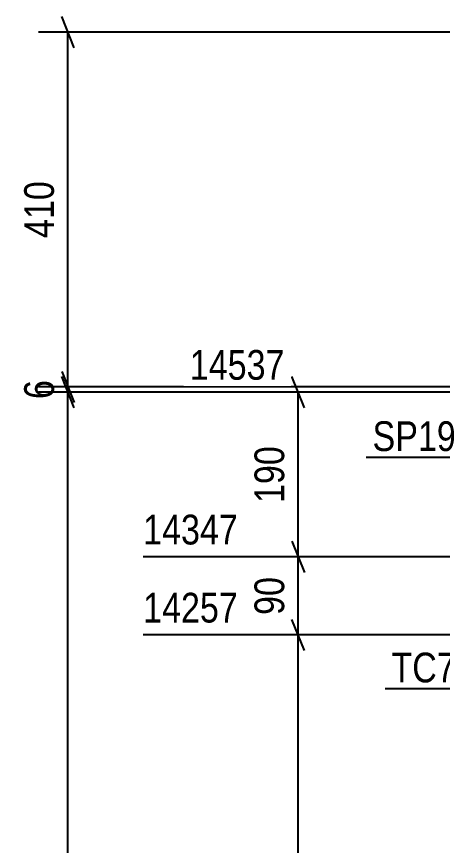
# Model space of a CAD drawing. Header units: millimetres. Extents: x -130 to 464, y -170 to 250.
# Drawn here: x 102.8 to 143.8, y 112 to 191.8 of the extents above; entities that cross this region are included whole.
import ezdxf

# ---------------------------------------------------------------- set-up
doc = ezdxf.new("R2010")
doc.units = ezdxf.units.MM
doc.styles.add('Arial Narrow', font='ARIALN.TTF', dxfattribs={"height": 0.2})

# ---------------------------------------------------------------- blocks, each defined once
blk = doc.blocks.new('StraightDimension-284858837-7174 - 3090')
at = {"color": 7, "linetype": 'Continuous'}
for p, q in [((130.507, 130.736), (129.307, 133.736)), ((154.788, 132.236), (114.966, 132.236)), ((129.907, 61.132), (129.907, 132.236)), ((129.307, 62.632), (130.507, 59.632)), ((175.428, 61.132), (119.466, 61.132))]:
    blk.add_line(p, q, dxfattribs=at)
at = {"color": 0, "linetype": 'Continuous'}
blk.add_wipeout([(124.707, 132.836), (124.707, 137.036), (114.366, 137.036), (114.366, 132.836)], dxfattribs=at)
at = {"color": 0}
blk.add_wipeout([(129.156, 100.94), (124.956, 100.94), (124.957, 92.428), (129.157, 92.428)], dxfattribs=at)
at = {"color": 3, "linetype": 'Continuous', "style": 'Arial Narrow'}
blk.add_text('14257', height=2.8633, dxfattribs=at).set_placement((114.966, 133.436))
at = {"color": 3, "style": 'Arial Narrow'}
blk.add_text('3275', height=2.8633, rotation=90.00021, dxfattribs=at).set_placement((128.557, 93.028))
blk = doc.blocks.new('StraightDimension-284858837-3754 - 3090')
at = {"color": 7, "linetype": 'Continuous'}
for p, q in [((107.117, 157.62), (108.317, 154.62)), ((108.317, 154.12), (107.117, 157.12)), ((217.094, 156.12), (104.867, 156.12)), ((107.717, 155.62), (107.717, 156.12)), ((175.428, 155.62), (104.867, 155.62))]:
    blk.add_line(p, q, dxfattribs=at)
at = {"color": 0}
blk.add_wipeout([(106.967, 157.384), (102.767, 157.384), (102.767, 154.356), (106.967, 154.356)], dxfattribs=at)
at = {"color": 3, "style": 'Arial Narrow'}
blk.add_text('6', height=2.863, rotation=90.00021, dxfattribs=at).set_placement((106.367, 154.956))
blk = doc.blocks.new('StraightDimension-284858837-3749 - 3090')
at = {"color": 7, "linetype": 'Continuous'}
for p, q in [((108.317, 154.12), (107.117, 157.12)), ((175.428, 155.62), (104.867, 155.62)), ((107.717, 0.004), (107.717, 155.62))]:
    blk.add_line(p, q, dxfattribs=at)
blk = doc.blocks.new('StraightDimension-284858837-3759 - 3090')
at = {"color": 7, "linetype": 'Continuous'}
for p, q in [((108.317, 188.786), (107.117, 191.786)), ((194.65, 190.286), (104.867, 190.286)), ((107.717, 156.12), (107.717, 190.286)), ((107.117, 157.62), (108.317, 154.62)), ((217.094, 156.12), (104.867, 156.12))]:
    blk.add_line(p, q, dxfattribs=at)
at = {"color": 0}
blk.add_wipeout([(106.967, 176.545), (102.767, 176.545), (102.767, 169.861), (106.967, 169.861)], dxfattribs=at)
at = {"color": 3, "style": 'Arial Narrow'}
blk.add_text('410', height=2.8633, rotation=90.00021, dxfattribs=at).set_placement((106.367, 170.461))
blk = doc.blocks.new('StraightDimension-284858837-7172 - 3090')
at = {"color": 7, "linetype": 'Continuous'}
for p, q in [((130.507, 154.116), (129.307, 157.116)), ((175.428, 155.616), (119.466, 155.616)), ((129.907, 139.755), (129.907, 155.616)), ((129.307, 141.255), (130.507, 138.255)), ((175.428, 139.755), (114.966, 139.755))]:
    blk.add_line(p, q, dxfattribs=at)
at = {"color": 0}
blk.add_wipeout([(129.156, 151.028), (124.956, 151.028), (124.957, 144.343), (129.157, 144.343)], dxfattribs=at)
at = {"color": 3, "style": 'Arial Narrow'}
blk.add_text('190', height=2.8633, rotation=90.00021, dxfattribs=at).set_placement((128.557, 144.943))
at = {"color": 0, "linetype": 'Continuous'}
blk.add_wipeout([(129.207, 156.216), (129.207, 160.416), (118.866, 160.416), (118.866, 156.216)], dxfattribs=at)
at = {"color": 3, "linetype": 'Continuous', "style": 'Arial Narrow'}
blk.add_text('14537', height=2.8633, dxfattribs=at).set_placement((119.466, 156.816))
blk = doc.blocks.new('StraightDimension-284858837-7173 - 3090')
at = {"color": 7, "linetype": 'Continuous'}
for p, q in [((129.307, 141.255), (130.507, 138.255)), ((175.428, 139.755), (114.966, 139.755)), ((129.907, 132.236), (129.907, 139.755)), ((130.507, 130.736), (129.307, 133.736)), ((154.788, 132.236), (114.966, 132.236))]:
    blk.add_line(p, q, dxfattribs=at)
at = {"color": 0, "linetype": 'Continuous'}
blk.add_wipeout([(124.707, 140.355), (124.707, 144.555), (114.366, 144.555), (114.366, 140.355)], dxfattribs=at)
at = {"color": 3, "linetype": 'Continuous', "style": 'Arial Narrow'}
blk.add_text('14347', height=2.8633, dxfattribs=at).set_placement((114.966, 140.955))
at = {"color": 0}
blk.add_wipeout([(129.156, 138.424), (124.956, 138.423), (124.957, 133.567), (129.157, 133.567)], dxfattribs=at)
at = {"color": 3, "style": 'Arial Narrow'}
blk.add_text('90', height=2.8633, rotation=90.00021, dxfattribs=at).set_placement((128.557, 134.167))
blk = doc.blocks.new('Mark-284858837-3093 - 3090')
at = {"color": 30, "linetype": 'Continuous'}
for p in [(136.471, 149.35), (149.591, 147.271)]:
    blk.add_line(p, (145.71, 149.35), dxfattribs=at)
at = {"color": 0}
blk.add_wipeout([(145.11, 149.95), (145.11, 152.95), (137.071, 152.95), (137.071, 149.95)], dxfattribs=at)
blk.add_wipeout([(145.11, 149.95), (145.11, 152.95), (137.071, 152.95), (137.071, 149.95)], dxfattribs=at)
at = {"color": 3, "style": 'Arial Narrow'}
blk.add_text('SP19', height=2.8633, dxfattribs=at).set_placement((137.071, 149.95))
blk = doc.blocks.new('Mark-284858837-3116 - 3090')
at = {"color": 30, "linetype": 'Continuous'}
for p in [(161.318, 138.018), (138.295, 127.074)]:
    blk.add_line(p, (147.531, 127.074), dxfattribs=at)
at = {"color": 0}
blk.add_wipeout([(146.931, 127.674), (146.931, 130.674), (138.895, 130.674), (138.895, 127.674)], dxfattribs=at)
blk.add_wipeout([(146.931, 127.674), (146.931, 130.674), (138.895, 130.674), (138.895, 127.674)], dxfattribs=at)
at = {"color": 3, "style": 'Arial Narrow'}
blk.add_text('TC73', height=2.8633, dxfattribs=at).set_placement((138.895, 127.674))

msp = doc.modelspace()

# ---------------------------------------------------------------- block references
for name in ['StraightDimension-284858837-3754 - 3090', 'StraightDimension-284858837-7174 - 3090']:
    msp.add_blockref(name, (0, 0))

# ---------------------------------------------------------------- next in the draw order: block references
msp.add_blockref('StraightDimension-284858837-3749 - 3090', (0, 0))

# ---------------------------------------------------------------- next in the draw order: block references
msp.add_blockref('StraightDimension-284858837-3759 - 3090', (0, 0))

# ---------------------------------------------------------------- next in the draw order: block references
msp.add_blockref('StraightDimension-284858837-7172 - 3090', (0, 0))

# ---------------------------------------------------------------- next in the draw order: block references
for name in ['Mark-284858837-3093 - 3090', 'StraightDimension-284858837-7173 - 3090']:
    msp.add_blockref(name, (0, 0))

# ---------------------------------------------------------------- next in the draw order: block references
msp.add_blockref('Mark-284858837-3116 - 3090', (0, 0))

doc.saveas('drawing.dxf')
